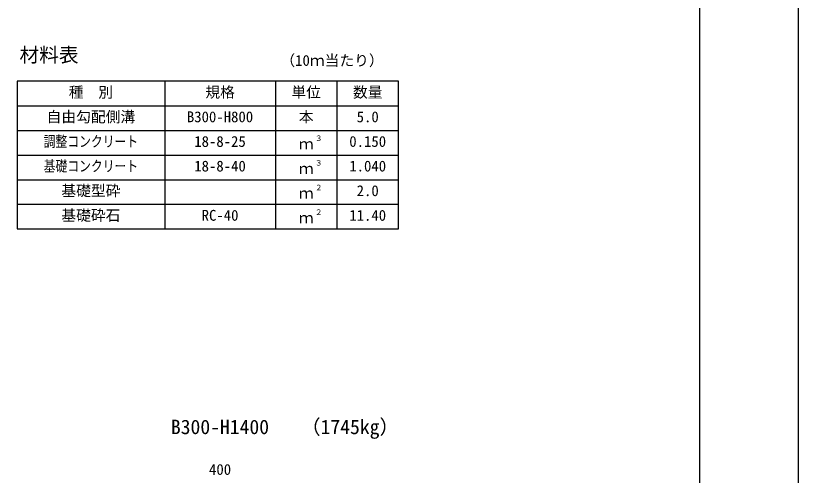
# Model space of a CAD drawing. Units: millimetres, scale not verified. Extents: x -16800 to 16800, y -5940 to 5940.
# Drawn here: x 13619 to 16800, y 79 to 1946 of the extents above; entities that cross this region are included whole.
import ezdxf
from ezdxf.enums import TextEntityAlignment as Align

# ---------------------------------------------------------------- set-up
doc = ezdxf.new("R2010")
doc.units = ezdxf.units.MM
doc.header["$LTSCALE"] = 20
for name, color, linetype, lineweight in [('0-0_DIM', 7, 'Continuous', 25), ('0-1_Defpoints', 5, 'Continuous', 25), ('0-3_HYO', 3, 'Continuous', 25), ('0-4_HYO2', 4, 'Continuous', 25), ('0-6_TXT', 7, 'Continuous', 25), ('0-7_WAKU', 3, 'Continuous', 25)]:
    doc.layers.add(name, color=color, linetype=linetype, lineweight=lineweight)
doc.styles.add('ＭＳ ゴシック', font='')
doc.styles.get('ＭＳ ゴシック').set_extended_font_data('MS Gothic')

msp = doc.modelspace()

# ---------------------------------------------------------------- linework, layer by layer
at = {"layer": '0-1_Defpoints'}
msp.add_lwpolyline([(0, -5940), (16800, -5940), (16800, 5940), (0, 5940)], close=True, dxfattribs=at)
at = {"layer": '0-3_HYO'}
for p, q in [((14225, 1679.66), (14225, 1079.66)), ((14675, 1679.66), (14675, 1079.66)), ((14925, 1679.66), (14925, 1079.66)), ((13625, 1579.66), (15175, 1579.66))]:
    msp.add_line(p, q, dxfattribs=at)
msp.add_lwpolyline([(13625, 1079.66), (15175, 1079.66), (15175, 1679.66), (13625, 1679.66)], close=True, dxfattribs=at)
at = {"layer": '0-4_HYO2'}
for p, q in [((13625, 1479.66), (15175, 1479.66)), ((13625, 1379.66), (15175, 1379.66)), ((13625, 1279.66), (15175, 1279.66)), ((13625, 1179.66), (15175, 1179.66))]:
    msp.add_line(p, q, dxfattribs=at)
at = {"layer": '0-7_WAKU'}
msp.add_lwpolyline([(400, -5540), (16400, -5540), (16400, 5540), (400, 5540)], close=True, dxfattribs=at)

# ---------------------------------------------------------------- texts
at = {"layer": '0-0_DIM', "style": 'ＭＳ ゴシック'}
msp.add_text('400', height=43.99, dxfattribs=at).set_placement((14405, 67.83), align=Align.BOTTOM_LEFT)
at = {"layer": '0-6_TXT', "style": 'ＭＳ ゴシック'}
for s, height, p in [('材料表', 58.65, (13635, 1739.66)), ('（10ｍ当たり）', 43.99, (14695, 1728.66)), ('種\u3000別', 43.99, (13835, 1599.66)), ('規格', 43.99, (14390, 1599.66)), ('単位', 43.99, (14740, 1599.66)), ('数量', 43.99, (14990, 1599.66)), ('自由勾配側溝', 43.99, (13745, 1499.66)), ('本', 43.99, (14770, 1499.66)), ('B300-H800', 43.99, (14315, 1499.66)), ('5.0', 43.99, (15005, 1499.66)), ('18-8-25', 43.99, (14345, 1399.66)), ('ｍ', 43.99, (14770, 1389.66)), ('３', 21.99, (14835.54, 1430.03)), ('0.150', 43.99, (14975, 1399.66)), ('18-8-40', 43.99, (14345, 1299.66)), ('ｍ', 43.99, (14770, 1289.66)), ('３', 21.99, (14835.54, 1330.03)), ('1.040', 43.99, (14975, 1299.66)), ('基礎型砕', 43.99, (13805, 1199.66)), ('２', 21.99, (14835.54, 1230.03)), ('2.0', 43.99, (15005, 1199.66)), ('ｍ', 43.99, (14770, 1189.66)), ('基礎砕石', 43.99, (13805, 1099.66)), ('RC-40', 43.99, (14375, 1099.66)), ('２', 21.99, (14835.54, 1130.03)), ('11.40', 43.99, (14975, 1099.66)), ('ｍ', 43.99, (14770, 1089.66)), ('B300-H1400', 58.65, (14250, 228.76)), ('（1745kg）', 58.65, (14778.37, 228.76))]:
    msp.add_text(s, height=height, dxfattribs=at).set_placement(p, align=Align.BOTTOM_LEFT)
at = {"layer": '0-6_TXT', "style": 'ＭＳ ゴシック', "width": 0.8}
for s, p in [('調整コンクリート', (13733, 1399.66)), ('基礎コンクリート', (13733, 1299.66))]:
    msp.add_text(s, height=43.99, dxfattribs=at).set_placement(p, align=Align.BOTTOM_LEFT)

doc.saveas('drawing.dxf')
